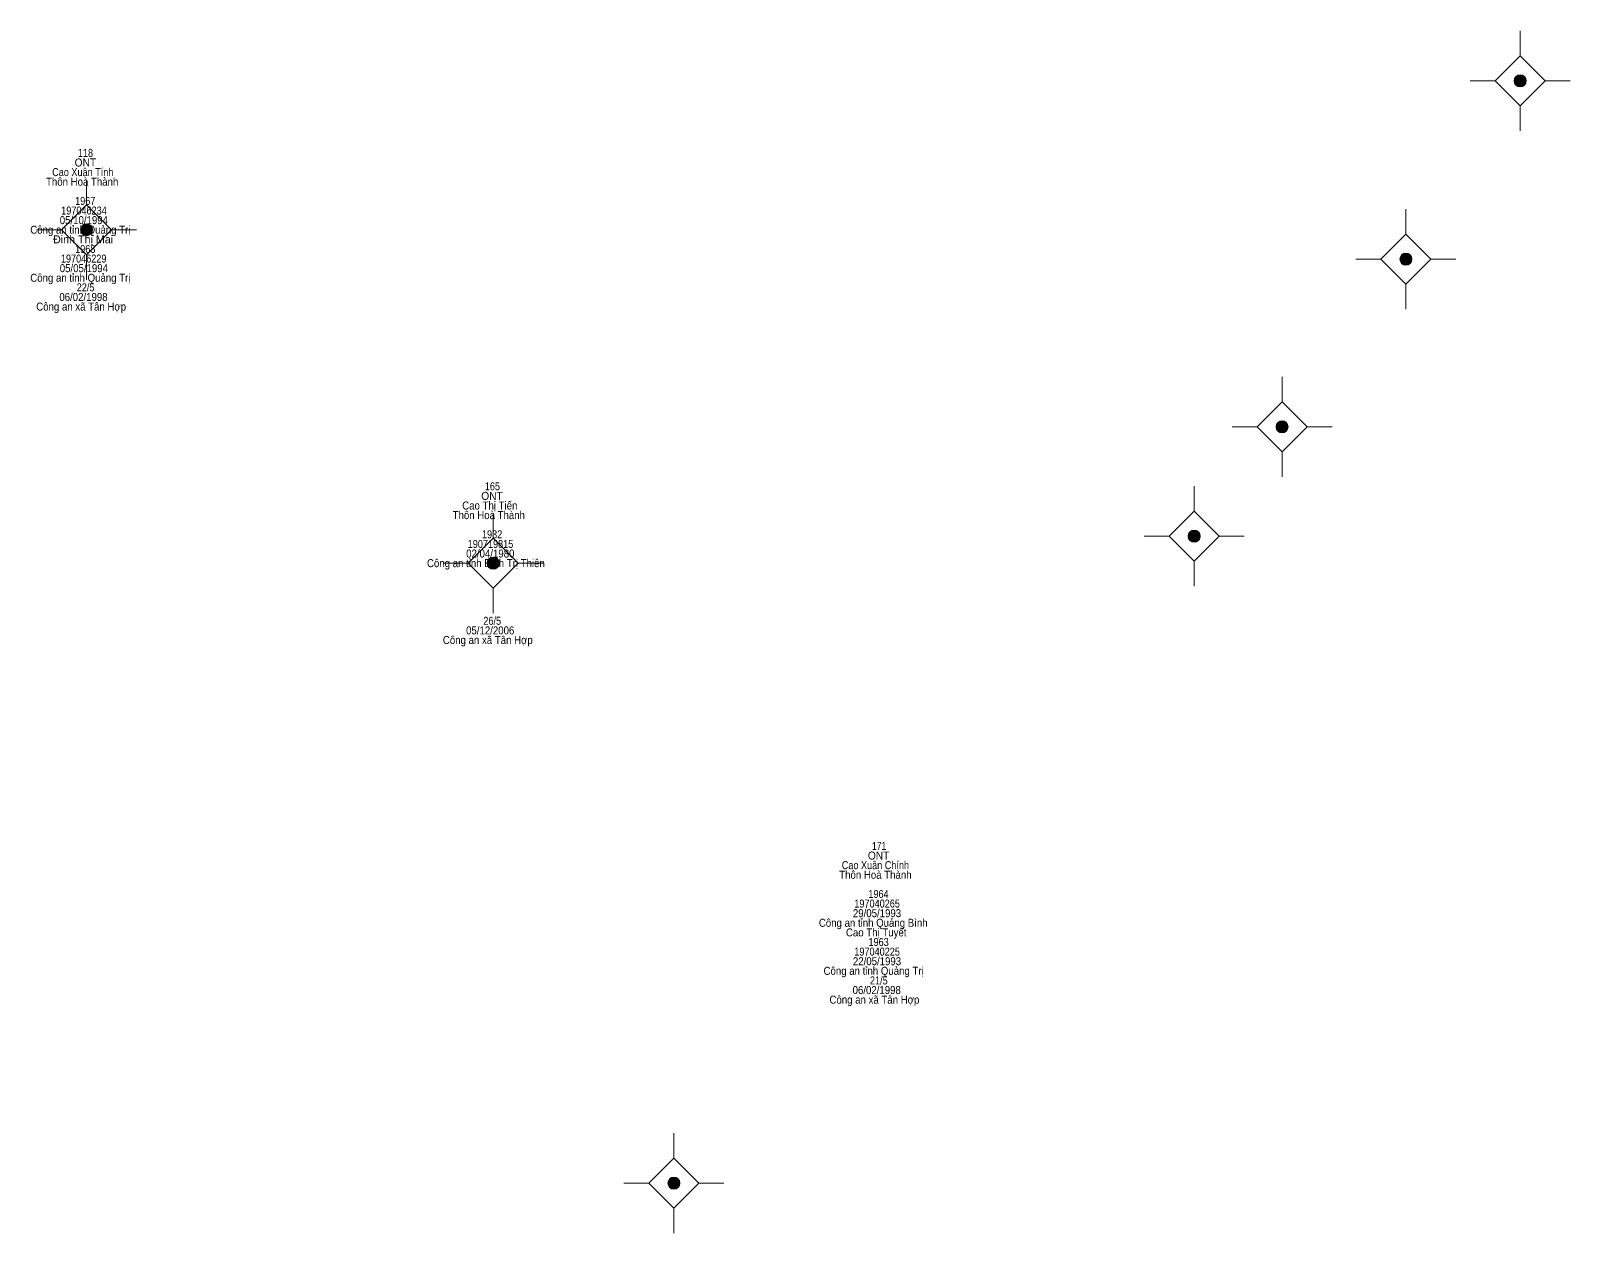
# Model space of a CAD drawing. Header units: metres. Extents: x 548452 to 551009, y 1840956 to 1844548.
# Drawn here: x 550545.6 to 550622.5, y 1841489.4 to 1841549.5 of the extents above; entities that cross this region are included whole.
import ezdxf
from ezdxf.enums import TextEntityAlignment as Align

# ---------------------------------------------------------------- set-up
doc = ezdxf.new("R2010")
doc.units = ezdxf.units.M
doc.header["$LTSCALE"] = 0.16
doc.layers.add('11', color=7, linetype='Continuous', lineweight=13)
doc.layers.add('15', color=7, linetype='Continuous')

msp = doc.modelspace()

# ---------------------------------------------------------------- hatches: boundary and pattern name
at = {"layer": '11'}
for points in [[(550620.2795, 1841547, 1), (550619.6795, 1841547, 1)], [(550548.6395, 1841539.56, 1), (550548.0395, 1841539.56, 1)], [(550614.5695, 1841538.09, 1), (550613.9695, 1841538.09, 1)], [(550608.3795, 1841529.71, 1), (550607.7795, 1841529.71, 1)], [(550603.9895, 1841524.25, 1), (550603.3895, 1841524.25, 1)], [(550568.9595, 1841522.9, 1), (550568.3595, 1841522.9, 1)], [(550577.9895, 1841491.92, 1), (550577.3895, 1841491.92, 1)]]:
    msp.add_hatch(color=256, dxfattribs=at).paths.add_polyline_path(points)

# ---------------------------------------------------------------- linework, layer by layer
for p, q in [((550619.98, 1841549.5), (550619.98, 1841548.25)), ((550618.73, 1841547), (550617.48, 1841547)), ((550622.48, 1841547), (550621.23, 1841547)), ((550619.98, 1841545.75), (550619.98, 1841544.5)), ((550548.34, 1841542.06), (550548.34, 1841540.81)), ((550614.27, 1841540.59), (550614.27, 1841539.34)), ((550547.09, 1841539.56), (550545.84, 1841539.56)), ((550550.84, 1841539.56), (550549.59, 1841539.56)), ((550548.34, 1841538.31), (550548.34, 1841537.06)), ((550613.02, 1841538.09), (550611.77, 1841538.09)), ((550616.77, 1841538.09), (550615.52, 1841538.09)), ((550614.27, 1841536.84), (550614.27, 1841535.59)), ((550608.08, 1841532.21), (550608.08, 1841530.96)), ((550606.83, 1841529.71), (550605.58, 1841529.71)), ((550610.58, 1841529.71), (550609.33, 1841529.71)), ((550608.08, 1841528.46), (550608.08, 1841527.21)), ((550603.69, 1841526.75), (550603.69, 1841525.5)), ((550568.66, 1841525.4), (550568.66, 1841524.15)), ((550602.44, 1841524.25), (550601.19, 1841524.25)), ((550606.19, 1841524.25), (550604.94, 1841524.25)), ((550567.41, 1841522.9), (550566.16, 1841522.9)), ((550571.16, 1841522.9), (550569.91, 1841522.9)), ((550603.69, 1841523), (550603.69, 1841521.75)), ((550568.66, 1841521.65), (550568.66, 1841520.4)), ((550577.69, 1841494.42), (550577.69, 1841493.17)), ((550576.44, 1841491.92), (550575.19, 1841491.92)), ((550580.19, 1841491.92), (550578.94, 1841491.92)), ((550577.69, 1841490.67), (550577.69, 1841489.42))]:
    msp.add_line(p, q, dxfattribs=at)
for points in [[(550619.98, 1841548.25), (550618.73, 1841547), (550619.98, 1841545.75), (550621.23, 1841547)], [(550548.34, 1841540.81), (550547.09, 1841539.56), (550548.34, 1841538.31), (550549.59, 1841539.56)], [(550614.27, 1841539.34), (550613.02, 1841538.09), (550614.27, 1841536.84), (550615.52, 1841538.09)], [(550608.08, 1841530.96), (550606.83, 1841529.71), (550608.08, 1841528.46), (550609.33, 1841529.71)], [(550603.69, 1841525.5), (550602.44, 1841524.25), (550603.69, 1841523), (550604.94, 1841524.25)], [(550568.66, 1841524.15), (550567.41, 1841522.9), (550568.66, 1841521.65), (550569.91, 1841522.9)], [(550577.69, 1841493.17), (550576.44, 1841491.92), (550577.69, 1841490.67), (550578.94, 1841491.92)]]:
    msp.add_lwpolyline(points, close=True, dxfattribs=at)
for centre in [(550619.9795, 1841547), (550548.3395, 1841539.56), (550614.2695, 1841538.09), (550608.0795, 1841529.71), (550603.6895, 1841524.25), (550568.6595, 1841522.9), (550577.6895, 1841491.92)]:
    msp.add_circle(centre, 0.3, dxfattribs=at)

# ---------------------------------------------------------------- texts
at = {"layer": '15'}
for s, width, p in [('118', 0.85, (550548.285, 1841543.2)), ('Cao Xuân Tính', 0.85, (550548.15, 1841542.24)), ('ONT', 0.95, (550548.28, 1841542.72)), ('Thôn Hoà Thành', 0.9, (550548.12, 1841541.76)), ('1967', 0.85, (550548.275, 1841540.8)), ('197046234', 0.85, (550548.21, 1841540.32)), ('Công an tỉnh Quảng Trị', 0.9, (550548.03, 1841539.36)), ('05/10/1994', 0.9, (550548.205, 1841539.84)), ('1968', 0.85, (550548.275, 1841538.4)), ('197046229', 0.85, (550548.195, 1841537.92)), ('Công an tỉnh Quảng Trị', 0.9, (550548.03, 1841536.96)), ('05/05/1994', 0.9, (550548.205, 1841537.44)), ('22/5', 0.85, (550548.29, 1841536.48)), ('Công an xã Tân Hợp', 0.9, (550548.07, 1841535.52)), ('06/02/1998', 0.9, (550548.185, 1841536)), ('165', 0.85, (550568.62, 1841526.54)), ('Cao Thị Tiến', 0.9, (550568.49, 1841525.58)), ('ONT', 0.95, (550568.6, 1841526.06)), ('Thôn Hoà Thành', 0.9, (550568.44, 1841525.1)), ('1932', 0.85, (550568.605, 1841524.14)), ('02/04/1980', 0.9, (550568.515, 1841523.18)), ('190719815', 0.85, (550568.525, 1841523.66)), ('Công an tỉnh Bình Trị Thiên', 0.9, (550568.295, 1841522.7)), ('05/12/2006', 0.9, (550568.51, 1841519.34)), ('26/5', 0.85, (550568.61, 1841519.82)), ('Công an xã Tân Hợp', 0.9, (550568.39, 1841518.86)), ('171', 0.8, (550587.945, 1841508.57)), ('Cao Xuân Chính', 0.85, (550587.76, 1841507.61)), ('ONT', 0.95, (550587.92, 1841508.09)), ('Thôn Hoà Thành', 0.9, (550587.76, 1841507.13)), ('1964', 0.85, (550587.915, 1841506.17)), ('197040265', 0.85, (550587.845, 1841505.69)), ('Công an tỉnh Quảng Bình', 0.9, (550587.65, 1841504.73)), ('29/05/1993', 0.9, (550587.84, 1841505.21)), ('Cao Thị Tuyết', 0.9, (550587.8, 1841504.25)), ('1963', 0.85, (550587.92, 1841503.77)), ('197040225', 0.85, (550587.845, 1841503.29)), ('Công an tỉnh Quảng Trị', 0.9, (550587.67, 1841502.33)), ('22/05/1993', 0.9, (550587.84, 1841502.81)), ('21/5', 0.85, (550587.93, 1841501.85)), ('Công an xã Tân Hợp', 0.9, (550587.71, 1841500.89)), ('06/02/1998', 0.9, (550587.825, 1841501.37))]:
    msp.add_text(s, height=0.4, dxfattribs=dict(at, width=width)).set_placement(p, align=Align.CENTER)
msp.add_text('Đinh Thị Mai', height=0.4, dxfattribs=at).set_placement((550548.165, 1841538.88), align=Align.CENTER)

doc.saveas('drawing.dxf')
